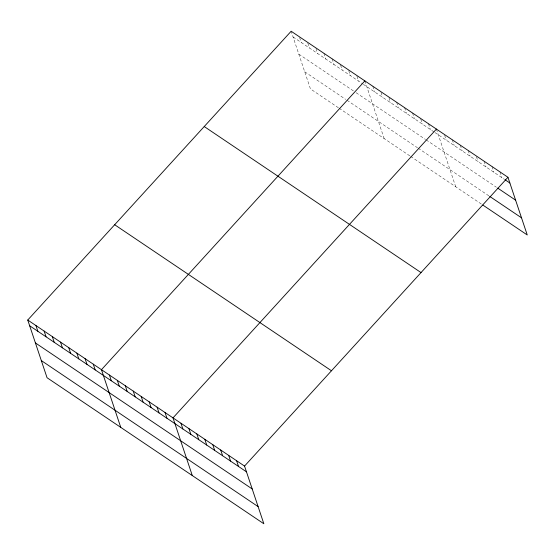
<?xml version="1.0" encoding="UTF-8"?>
<svg xmlns="http://www.w3.org/2000/svg" width="555" height="555" viewBox="0 0 555 555"><rect width="100%" height="100%" fill="white"/><g stroke="black" fill="none" stroke-linecap="round" stroke-linejoin="round"><path stroke-width="0.42" stroke-dasharray="2.77 2.08" d="M293.075 36.984L362.686 83.874M363.372 84.339L434.35 132.152M435.016 132.596L504.571 179.452M298.805 54.126L354.09 91.367M356.137 92.74L425.512 139.471M426.178 139.922L496.392 187.222M304.716 71.782L345.668 99.373M347.035 100.288L417.513 147.769M418.172 148.213L489.052 195.957M338.439 107.774L310.453 88.925L291.424 32.058M339.119 108.239L409.999 155.983M410.658 156.427L481.539 204.178M500 171.918L501.921 177.662M492.049 166.569L493.971 172.314M484.099 161.214L486.02 166.958M476.426 156.677L478.07 161.602M468.198 150.502L470.127 156.246M460.255 145.146L462.176 150.891M452.304 139.791L454.226 145.535M444.631 135.26L446.275 140.179M436.403 129.086L455.71 186.771M428.453 123.73L430.375 129.475M420.78 119.193L422.431 124.119M412.559 113.019L414.481 118.763M404.609 107.663L406.531 113.407M396.659 102.307L398.58 108.052M388.986 97.777L390.63 102.696M381.035 92.421L382.679 97.347M372.807 86.247L374.736 91.991M364.864 80.891L384.164 138.583M356.948 76.195L358.592 81.12M348.755 70.679L350.406 75.598M340.569 65.157L342.213 70.083M332.098 58.823L334.02 64.567M323.912 53.308L325.834 59.052M315.996 48.611L317.64 53.53M307.803 43.089L309.454 48.014M299.617 37.573L301.261 42.499"/><path stroke-width="0.83" d="M27.75 320.034L244.547 466.075L263.847 523.76L47.05 377.726L27.75 320.034L291.153 31.24L507.95 177.274L527.25 234.966L482.864 205.066M364.864 80.891L101.461 369.685L120.761 427.378M436.403 129.086L173 417.88L192.307 475.573M244.547 466.075L507.95 177.274M505.23 179.896L509.872 183.018M497.717 188.11L515.602 200.161M489.718 196.408L521.513 217.824M204.226 126.54L421.023 272.581M114.67 224.733L331.467 370.768M29.672 325.778L246.469 471.819M35.409 342.921L252.206 488.962M41.32 360.583L258.117 506.618M236.597 460.719L238.518 466.464M228.646 455.364L230.568 461.108M220.696 450.008L222.624 455.752M212.752 444.652L214.674 450.396M204.802 439.296L206.724 445.041M196.852 433.948L198.773 439.692M188.901 428.592L190.823 434.336M180.951 423.236L182.873 428.98M165.057 412.525L166.979 418.269M157.107 407.169L159.028 412.913M149.156 401.813L151.078 407.557M141.206 396.464L143.128 402.208M133.256 391.108L135.177 396.853M125.305 385.753L127.234 391.497M117.362 380.397L119.283 386.141M109.411 375.041L111.333 380.785M93.268 364.17L95.189 369.914M85.081 358.655L87.003 364.399M76.888 353.14L78.81 358.884M68.702 347.617L70.624 353.362M60.509 342.102L62.431 347.846M52.323 336.587L54.244 342.331M44.129 331.071L46.051 336.816M35.943 325.549L37.865 331.293"/></g></svg>
